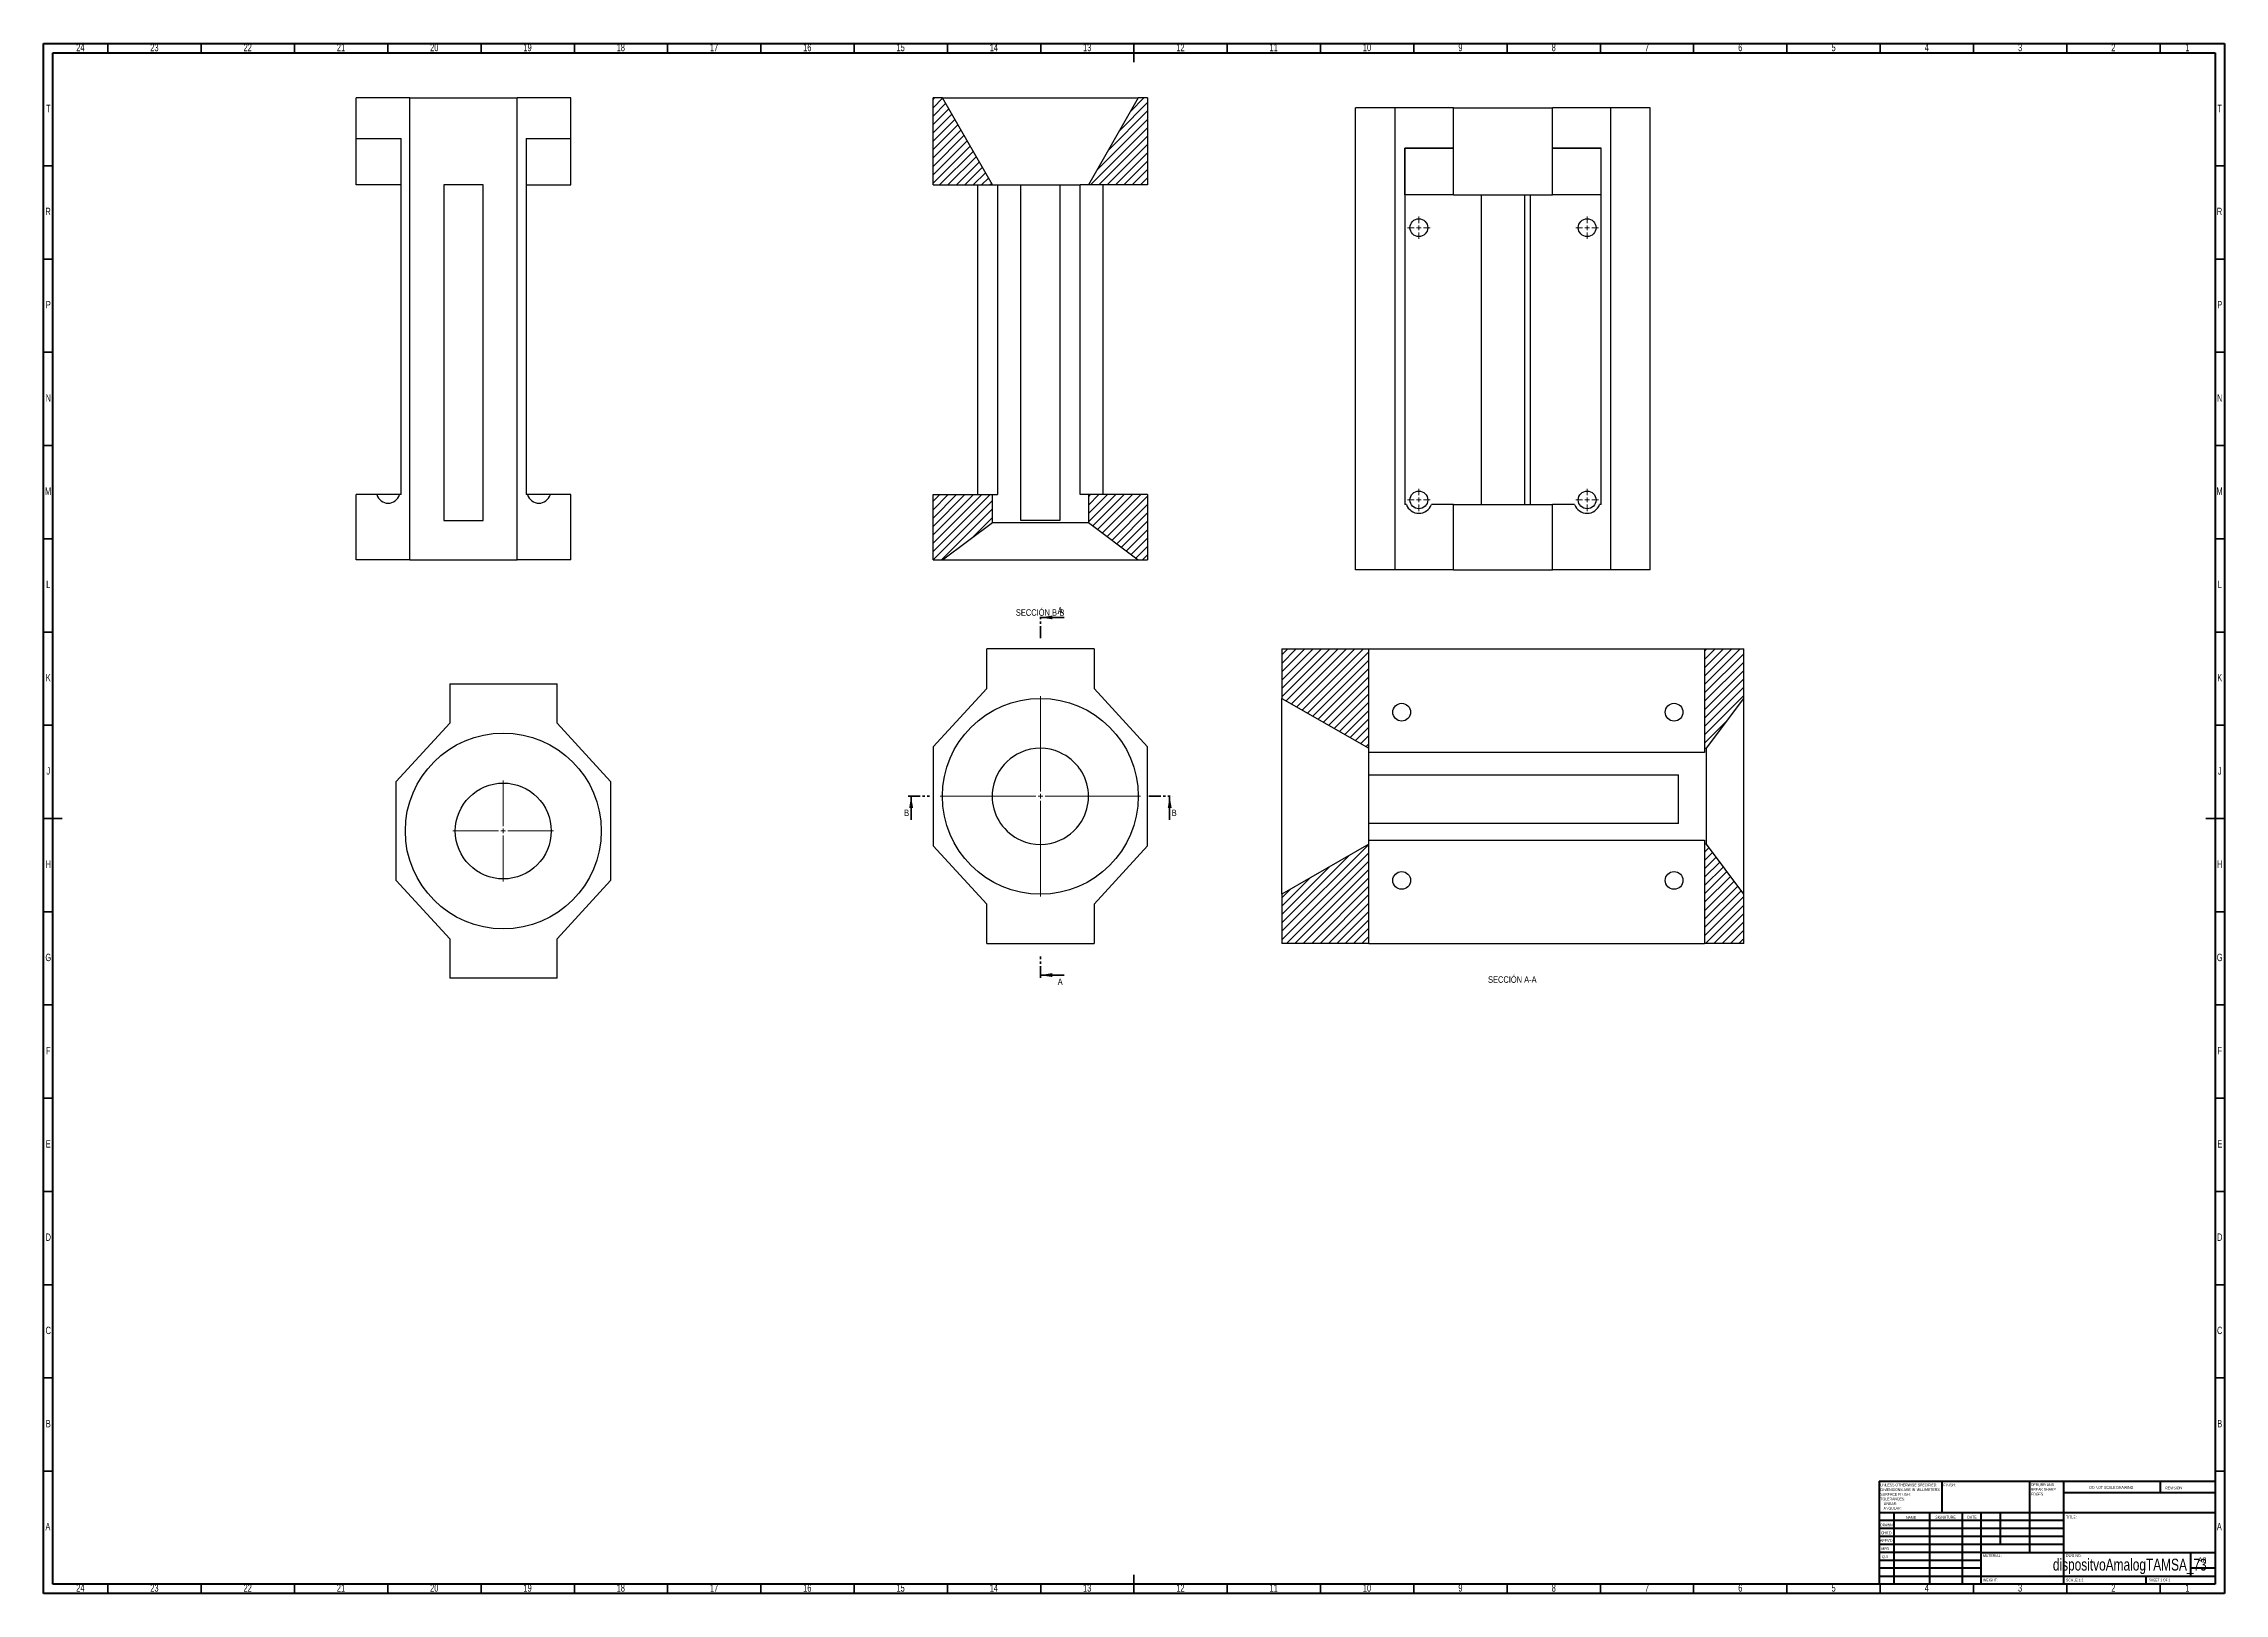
# Model space of a CAD drawing. Header units: millimetres. Extents: x 15 to 1184, y 5 to 836.
import ezdxf

# ---------------------------------------------------------------- set-up
doc = ezdxf.new("R2010")
doc.units = ezdxf.units.MM
doc.linetypes.add('PHANTOM', pattern=[12.7, 6.35, -1.27, 1.27, -1.27, 1.27, -1.27])
doc.styles.add('SLDTEXTSTYLE0', font='TXT', dxfattribs={"width": 0.75})
doc.styles.add('SLDTEXTSTYLE1', font='TXT', dxfattribs={"width": 0.686449})
doc.styles.add('SLDTEXTSTYLE2', font='TXT', dxfattribs={"width": 0.6875})

# ---------------------------------------------------------------- blocks, each defined once
blk = doc.blocks.new('SW_NOTE_0')
at = {"color": 0, "linetype": 'Continuous', "lineweight": 0, "char_height": 1.5, "attachment_point": 1, "style": 'SLDTEXTSTYLE0'}
for s, insert in [('UNLESS OTHERWISE SPECIFIED:', (0, 1.9)), ('TOLERANCES:', (0, -5.6)), ('DIMENSIONS ARE IN MILLIMETERS', (0, -0.6)), ('SURFACE FINISH:', (0, -3.1)), ('ANGULAR:', (1.7, -10.6)), ('LINEAR:', (1.7, -8.1))]:
    blk.add_mtext(s, dxfattribs=dict(at, insert=insert))
blk = doc.blocks.new('SW_NOTE_1')
at = {"color": 0, "linetype": 'Continuous', "lineweight": 0, "char_height": 1.5, "attachment_point": 1, "style": 'SLDTEXTSTYLE0'}
for s, insert in [('DEBURR AND', (0, 1.9)), ('BREAK SHARP', (0, -0.6)), ('EDGES', (0, -3.1))]:
    blk.add_mtext(s, dxfattribs=dict(at, insert=insert))
blk = doc.blocks.new('SW_CENTERMARKSYMBOL_0')
at = {"color": 0, "linetype": 'Continuous', "lineweight": 0}
for p, q in [((0, 2.5), (0, 53.75)), ((-2.5, 0), (-53.75, 0)), ((0, 0), (-1.25, 0)), ((0, 0), (0, 1.25)), ((0, 0), (0, -1.25)), ((0, 0), (1.25, 0)), ((2.5, 0), (53.75, 0)), ((0, -2.5), (0, -53.75))]:
    blk.add_line(p, q, dxfattribs=at)
blk = doc.blocks.new('SW_CENTERMARKSYMBOL_1')
at = {"color": 0, "linetype": 'Continuous', "lineweight": 0}
for p, q in [((0, 2.5), (0, 27)), ((-2.5, 0), (-27, 0)), ((0, 0), (-1.25, 0)), ((0, 0), (0, 1.25)), ((0, 0), (0, -1.25)), ((0, 0), (1.25, 0)), ((2.5, 0), (27, 0)), ((0, -2.5), (0, -27))]:
    blk.add_line(p, q, dxfattribs=at)
blk = doc.blocks.new('SW_CENTERMARKSYMBOL_2')
at = {"color": 0, "linetype": 'Continuous', "lineweight": 0}
for p, q in [((-2.5, 0), (-6.0125, 0)), ((0, 0), (-1.25, 0)), ((0, 2.5), (0, 6.0125)), ((0, 0), (0, 1.25)), ((0, 0), (0, -1.25)), ((0, 0), (1.25, 0)), ((2.5, 0), (6.0125, 0)), ((0, -2.5), (0, -6.0125))]:
    blk.add_line(p, q, dxfattribs=at)
blk = doc.blocks.new('SW_CENTERMARKSYMBOL_3')
at = {"color": 0, "linetype": 'Continuous', "lineweight": 0}
for p, q in [((-2.5, 0), (-6.0125, 0)), ((0, 0), (-1.25, 0)), ((0, 2.5), (0, 6.0125)), ((0, 0), (0, 1.25)), ((0, 0), (0, -1.25)), ((0, 0), (1.25, 0)), ((2.5, 0), (6.0125, 0)), ((0, -2.5), (0, -6.0125))]:
    blk.add_line(p, q, dxfattribs=at)
blk = doc.blocks.new('SW_CENTERMARKSYMBOL_4')
at = {"color": 0, "linetype": 'Continuous', "lineweight": 0}
for p, q in [((-2.5, 0), (-6.0125, 0)), ((0, 0), (-1.25, 0)), ((0, 2.5), (0, 6.0125)), ((0, 0), (0, 1.25)), ((0, 0), (0, -1.25)), ((0, 0), (1.25, 0)), ((2.5, 0), (6.0125, 0)), ((0, -2.5), (0, -6.0125))]:
    blk.add_line(p, q, dxfattribs=at)
blk = doc.blocks.new('SW_CENTERMARKSYMBOL_5')
at = {"color": 0, "linetype": 'Continuous', "lineweight": 0}
for p, q in [((-2.5, 0), (-6.0125, 0)), ((0, 0), (-1.25, 0)), ((0, 2.5), (0, 6.0125)), ((0, 0), (0, 1.25)), ((0, 0), (0, -1.25)), ((0, 0), (1.25, 0)), ((2.5, 0), (6.0125, 0)), ((0, -2.5), (0, -6.0125))]:
    blk.add_line(p, q, dxfattribs=at)

msp = doc.modelspace()

# ---------------------------------------------------------------- hatches: boundary and pattern name
at = {"linetype": 'Continuous', "lineweight": 18}
h = msp.add_hatch(dxfattribs=at)
h.set_pattern_fill('ANSI31', style=0)
h.paths.add_polyline_path([(491.8, 806.9), (491.8, 760.2), (523.6, 760.2), (496.8, 806.9)], flags=0)
h = msp.add_hatch(dxfattribs=at)
h.set_pattern_fill('ANSI31', style=0)
h.paths.add_polyline_path([(606.8, 760.2), (606.8, 806.9), (601.8, 806.9), (575.1, 760.2)], flags=0)
h = msp.add_hatch(dxfattribs=at)
h.set_pattern_fill('ANSI31', style=0)
h.paths.add_polyline_path([(491.8, 559.2), (496.8, 559.2), (523.6, 579.2), (523.6, 594.2), (491.8, 594.2)], flags=0)
h = msp.add_hatch(dxfattribs=at)
h.set_pattern_fill('ANSI31', style=0)
h.paths.add_polyline_path([(575.1, 594.2), (575.1, 579.2), (601.8, 559.2), (606.8, 559.2), (606.8, 594.2)], flags=0)
h = msp.add_hatch(dxfattribs=at)
h.set_pattern_fill('ANSI31', style=0)
h.paths.add_polyline_path([(725.4, 511.4), (678.8, 511.4), (678.8, 484.9), (725.4, 458.2)], flags=0)
h = msp.add_hatch(dxfattribs=at)
h.set_pattern_fill('ANSI31', style=0)
h.paths.add_polyline_path([(905.4, 511.4), (905.4, 458.2), (906.4, 458.2), (926.4, 484.9), (926.4, 511.4)], flags=0)
h = msp.add_hatch(dxfattribs=at)
h.set_pattern_fill('ANSI31', style=0)
h.paths.add_polyline_path([(725.4, 406.7), (678.8, 379.9), (678.8, 353.5), (725.4, 353.5)], flags=0)
h = msp.add_hatch(dxfattribs=at)
h.set_pattern_fill('ANSI31', style=0)
h.paths.add_polyline_path([(926.4, 379.9), (906.4, 406.7), (905.4, 406.7), (905.4, 353.5), (926.4, 353.5)], flags=0)

# ---------------------------------------------------------------- linework, layer by layer
at = {"color": 7, "linetype": 'Continuous', "lineweight": 70}
for p, q in [((15, 5), (15, 836)), ((15, 836), (1184, 836)), ((20, 10), (20, 831)), ((20, 831), (1179, 831)), ((1179, 831), (1179, 10)), ((1184, 836), (1184, 5)), ((1184, 5), (15, 5)), ((1179, 10), (20, 10))]:
    msp.add_line(p, q, dxfattribs=at)
at = {"color": 7, "linetype": 'Continuous', "lineweight": 35}
for p, q in [((49.5, 831), (49.5, 836)), ((99.5, 831), (99.5, 836)), ((149.5, 831), (149.5, 836)), ((199.5, 831), (199.5, 836)), ((249.5, 831), (249.5, 836)), ((299.5, 831), (299.5, 836)), ((349.5, 831), (349.5, 836)), ((399.5, 831), (399.5, 836)), ((449.5, 831), (449.5, 836)), ((499.5, 831), (499.5, 836)), ((549.5, 831), (549.5, 836)), ((599.5, 836), (599.5, 826)), ((599.5, 831), (599.5, 836)), ((649.5, 831), (649.5, 836)), ((699.5, 831), (699.5, 836)), ((749.5, 831), (749.5, 836)), ((799.5, 831), (799.5, 836)), ((849.5, 831), (849.5, 836)), ((899.5, 831), (899.5, 836)), ((949.5, 831), (949.5, 836)), ((999.5, 831), (999.5, 836)), ((1049.5, 831), (1049.5, 836)), ((1099.5, 831), (1099.5, 836)), ((1149.5, 831), (1149.5, 836)), ((20, 770.5), (15, 770.5)), ((1179, 770.5), (1184, 770.5)), ((20, 720.5), (15, 720.5)), ((1179, 720.5), (1184, 720.5)), ((20, 670.5), (15, 670.5)), ((1179, 670.5), (1184, 670.5)), ((20, 620.5), (15, 620.5)), ((1179, 620.5), (1184, 620.5)), ((20, 570.5), (15, 570.5)), ((1179, 570.5), (1184, 570.5)), ((562, 528.3), (549.3, 528.3)), ((20, 520.5), (15, 520.5)), ((1179, 520.5), (1184, 520.5)), ((20, 470.5), (15, 470.5)), ((1179, 470.5), (1184, 470.5)), ((480, 419.7), (480, 432.4)), ((618.6, 419.7), (618.6, 432.4)), ((15, 420.5), (25, 420.5)), ((20, 420.5), (15, 420.5)), ((1184, 420.5), (1174, 420.5)), ((1179, 420.5), (1184, 420.5)), ((20, 370.5), (15, 370.5)), ((1179, 370.5), (1184, 370.5)), ((562, 336.5), (549.3, 336.5)), ((20, 320.5), (15, 320.5)), ((1179, 320.5), (1184, 320.5)), ((20, 270.5), (15, 270.5)), ((1179, 270.5), (1184, 270.5)), ((20, 220.5), (15, 220.5)), ((1179, 220.5), (1184, 220.5)), ((20, 170.5), (15, 170.5)), ((1179, 170.5), (1184, 170.5)), ((20, 120.5), (15, 120.5)), ((1179, 120.5), (1184, 120.5)), ((20, 70.5), (15, 70.5)), ((1179, 70.5), (1184, 70.5)), ((599.5, 5), (599.5, 15)), ((49.5, 10), (49.5, 5)), ((99.5, 10), (99.5, 5)), ((149.5, 10), (149.5, 5)), ((199.5, 10), (199.5, 5)), ((249.5, 10), (249.5, 5)), ((299.5, 10), (299.5, 5)), ((349.5, 10), (349.5, 5)), ((399.5, 10), (399.5, 5)), ((449.5, 10), (449.5, 5)), ((499.5, 10), (499.5, 5)), ((549.5, 10), (549.5, 5)), ((599.5, 10), (599.5, 5)), ((649.5, 10), (649.5, 5)), ((699.5, 10), (699.5, 5)), ((749.5, 10), (749.5, 5)), ((799.5, 10), (799.5, 5)), ((849.5, 10), (849.5, 5)), ((899.5, 10), (899.5, 5)), ((949.5, 10), (949.5, 5)), ((999.5, 10), (999.5, 5)), ((1049.5, 10), (1049.5, 5)), ((1099.5, 10), (1099.5, 5)), ((1149.5, 10), (1149.5, 5))]:
    msp.add_line(p, q, dxfattribs=at)
at = {"color": 7, "linetype": 'Continuous', "lineweight": 25}
for p, q in [((182.6, 785.2), (182.6, 806.9)), ((211.3, 806.9), (182.6, 806.9)), ((211.3, 559.2), (211.3, 806.9)), ((211.3, 806.9), (268.8, 806.9)), ((268.8, 559.2), (268.8, 806.9)), ((297.6, 806.9), (268.8, 806.9)), ((297.6, 785.2), (297.6, 806.9)), ((496.8, 806.9), (491.8, 806.9)), ((491.8, 760.2), (491.8, 806.9)), ((523.6, 760.2), (496.8, 806.9)), ((496.8, 806.9), (601.8, 806.9)), ((601.8, 806.9), (575.1, 760.2)), ((606.8, 806.9), (601.8, 806.9)), ((606.8, 806.9), (606.8, 760.2)), ((718.3, 553.9), (718.3, 801.5)), ((739.5, 801.5), (718.3, 801.5)), ((739.5, 553.9), (739.5, 801.5)), ((770.8, 801.5), (739.5, 801.5)), ((770.8, 779.9), (770.8, 801.5)), ((770.8, 801.5), (823.8, 801.5)), ((823.8, 779.9), (823.8, 801.5)), ((855.1, 801.5), (823.8, 801.5)), ((855.1, 553.9), (855.1, 801.5)), ((876.2, 801.5), (855.1, 801.5)), ((876.2, 553.9), (876.2, 801.5)), ((182.6, 785.2), (206.6, 785.2)), ((182.6, 760.2), (182.6, 785.2)), ((206.6, 594.2), (206.6, 785.2)), ((273.6, 785.2), (297.6, 785.2)), ((273.6, 785.2), (273.6, 594.2)), ((297.6, 760.2), (297.6, 785.2)), ((744.6, 779.9), (770.8, 779.9)), ((744.6, 779.9), (744.6, 588.9)), ((770.8, 754.9), (770.8, 779.9)), ((823.8, 754.9), (823.8, 779.9)), ((823.8, 779.9), (849.9, 779.9)), ((849.9, 588.9), (849.9, 779.9)), ((206.6, 760.2), (182.6, 760.2)), ((229.6, 760.2), (229.6, 580.2)), ((250.6, 760.2), (229.6, 760.2)), ((250.6, 580.2), (250.6, 760.2)), ((273.6, 760.2), (297.6, 760.2)), ((491.8, 760.2), (523.6, 760.2)), ((515.8, 594.2), (515.8, 760.2)), ((523.6, 760.2), (526.3, 760.2)), ((526.3, 760.2), (538.8, 760.2)), ((526.3, 760.2), (526.3, 594.2)), ((538.8, 760.2), (559.8, 760.2)), ((538.8, 580.2), (538.8, 760.2)), ((559.8, 760.2), (570.6, 760.2)), ((559.8, 760.2), (559.8, 580.2)), ((575.1, 760.2), (570.6, 760.2)), ((570.6, 594.2), (570.6, 760.2)), ((606.8, 760.2), (575.1, 760.2)), ((582.8, 760.2), (582.8, 594.2)), ((770.8, 754.9), (823.8, 754.9)), ((785.8, 588.9), (785.8, 754.9)), ((808.8, 754.9), (808.8, 588.9)), ((811.8, 754.9), (811.8, 588.9)), ((182.6, 559.2), (182.6, 594.2)), ((193.5, 594.2), (182.6, 594.2)), ((205.8, 594.2), (193.5, 594.2)), ((206.6, 594.2), (205.8, 594.2)), ((274.3, 594.2), (273.6, 594.2)), ((286.6, 594.2), (274.3, 594.2)), ((297.6, 594.2), (286.6, 594.2)), ((297.6, 559.2), (297.6, 594.2)), ((491.8, 594.2), (523.6, 594.2)), ((491.8, 559.2), (491.8, 594.2)), ((523.6, 594.2), (526.3, 594.2)), ((523.6, 579.2), (523.6, 594.2)), ((575.1, 594.2), (570.6, 594.2)), ((575.1, 594.2), (575.1, 579.2)), ((606.8, 594.2), (575.1, 594.2)), ((606.8, 594.2), (606.8, 559.2)), ((745.5, 588.9), (744.6, 588.9)), ((770.8, 588.9), (758.9, 588.9)), ((770.8, 553.9), (770.8, 588.9)), ((770.8, 588.9), (823.8, 588.9)), ((823.8, 553.9), (823.8, 588.9)), ((835.7, 588.9), (823.8, 588.9)), ((849.9, 588.9), (849.1, 588.9)), ((229.6, 580.2), (250.6, 580.2)), ((496.8, 559.2), (523.6, 579.2)), ((523.6, 579.2), (575.1, 579.2)), ((559.8, 580.2), (538.8, 580.2)), ((575.1, 579.2), (601.8, 559.2)), ((211.3, 559.2), (182.6, 559.2)), ((211.3, 559.2), (268.8, 559.2)), ((297.6, 559.2), (268.8, 559.2)), ((491.8, 559.2), (496.8, 559.2)), ((496.8, 559.2), (601.8, 559.2)), ((601.8, 559.2), (606.8, 559.2)), ((739.5, 553.9), (718.3, 553.9)), ((770.8, 553.9), (739.5, 553.9)), ((770.8, 553.9), (823.8, 553.9)), ((855.1, 553.9), (823.8, 553.9)), ((876.2, 553.9), (855.1, 553.9)), ((578.1, 511.4), (520.6, 511.4)), ((520.6, 490.2), (520.6, 511.4)), ((578.1, 511.4), (578.1, 490.2)), ((678.8, 511.4), (678.8, 484.9)), ((678.8, 511.4), (725.4, 511.4)), ((725.4, 458.2), (725.4, 511.4)), ((725.4, 511.4), (905.4, 511.4)), ((905.4, 511.4), (926.4, 511.4)), ((905.4, 511.4), (905.4, 458.2)), ((926.4, 484.9), (926.4, 511.4)), ((232.7, 492.7), (232.7, 471.6)), ((232.7, 492.7), (290.2, 492.7)), ((290.2, 471.6), (290.2, 492.7)), ((491.8, 458.9), (520.6, 490.2)), ((578.1, 490.2), (606.8, 458.9)), ((678.8, 379.9), (678.8, 484.9)), ((678.8, 484.9), (725.4, 458.2)), ((906.4, 458.2), (926.4, 484.9)), ((926.4, 379.9), (926.4, 484.9)), ((232.7, 471.6), (203.9, 440.3)), ((318.9, 440.3), (290.2, 471.6)), ((491.8, 458.9), (491.8, 405.9)), ((606.8, 405.9), (606.8, 458.9)), ((725.4, 455.9), (725.4, 458.2)), ((725.4, 443.9), (725.4, 455.9)), ((905.4, 455.9), (725.4, 455.9)), ((905.4, 458.2), (906.4, 458.2)), ((905.4, 458.2), (905.4, 455.9)), ((906.4, 406.7), (906.4, 458.2)), ((203.9, 387.3), (203.9, 440.3)), ((318.9, 440.3), (318.9, 387.3)), ((725.4, 443.9), (891.4, 443.9)), ((725.4, 417.9), (725.4, 443.9)), ((891.4, 417.9), (891.4, 443.9)), ((725.4, 408.9), (725.4, 417.9)), ((891.4, 417.9), (725.4, 417.9)), ((520.6, 374.6), (491.8, 405.9)), ((606.8, 405.9), (578.1, 374.6)), ((725.4, 406.7), (678.8, 379.9)), ((725.4, 408.9), (905.4, 408.9)), ((725.4, 406.7), (725.4, 408.9)), ((725.4, 353.5), (725.4, 406.7)), ((905.4, 408.9), (905.4, 406.7)), ((905.4, 406.7), (905.4, 353.5)), ((906.4, 406.7), (905.4, 406.7)), ((926.4, 379.9), (906.4, 406.7)), ((203.9, 387.3), (232.7, 355.9)), ((290.2, 355.9), (318.9, 387.3)), ((520.6, 353.5), (520.6, 374.6)), ((578.1, 374.6), (578.1, 353.5)), ((678.8, 379.9), (678.8, 353.5)), ((926.4, 353.5), (926.4, 379.9)), ((232.7, 355.9), (232.7, 334.8)), ((290.2, 334.8), (290.2, 355.9)), ((520.6, 353.5), (578.1, 353.5)), ((725.4, 353.5), (678.8, 353.5)), ((725.4, 353.5), (905.4, 353.5)), ((926.4, 353.5), (905.4, 353.5)), ((290.2, 334.8), (232.7, 334.8))]:
    msp.add_line(p, q, dxfattribs=at)
at = {"color": 7, "linetype": 'Continuous'}
for p, q in [((744.6, 754.9), (744.6, 779.9)), ((770.8, 779.9), (744.6, 779.9)), ((770.8, 754.9), (770.8, 779.9)), ((849.9, 779.9), (823.8, 779.9)), ((823.8, 754.9), (823.8, 779.9)), ((849.9, 754.9), (849.9, 779.9)), ((770.8, 754.9), (744.6, 754.9)), ((849.9, 754.9), (823.8, 754.9))]:
    msp.add_line(p, q, dxfattribs=at)
at = {"color": 7, "linetype": 'PHANTOM', "lineweight": 35}
for p, q in [((549.3, 517.2), (549.3, 529.9)), ((478.5, 432.4), (491.2, 432.4)), ((607.5, 432.4), (620.2, 432.4)), ((549.3, 335), (549.3, 347.7))]:
    msp.add_line(p, q, dxfattribs=at)
at = {"color": 7, "linetype": 'Continuous', "lineweight": 50}
for p, q in [((999, 65.2), (1179, 65.2)), ((999, 65.2), (999, 10)), ((1032.8, 48.2), (1032.8, 65.2)), ((1079.6, 65.2), (1079.6, 27)), ((1097.8, 65.2), (1097.8, 10)), ((1179, 58.9), (1097.8, 58.9)), ((1149.8, 58.9), (1149.8, 65.2)), ((1179, 48.2), (999, 48.2)), ((1006.8, 48.2), (1006.8, 10)), ((1026, 48.2), (1026, 10)), ((1043.4, 48.2), (1043.4, 10)), ((1053.6, 10), (1053.6, 48.2)), ((1064, 31.2), (1064, 48.2)), ((1097.8, 44), (999, 44)), ((1097.8, 39.8), (999, 39.8)), ((1097.8, 35.5), (999, 35.5)), ((1097.8, 31.2), (999, 31.2)), ((1053.6, 27), (999, 27)), ((1053.6, 27), (1179, 27)), ((1166, 14.2), (1166, 27)), ((1053.6, 22.7), (999, 22.7)), ((1053.6, 18.5), (999, 18.5)), ((999, 14.2), (1179, 14.2)), ((1142, 10), (1142, 14.2)), ((1179, 18.5), (1166, 18.5))]:
    msp.add_line(p, q, dxfattribs=at)
at = {"color": 7, "linetype": 'Continuous', "lineweight": 25}
for centre, radius in [((752.2, 737.3), 4.76), ((842.4, 737.3), 4.76), ((752.2, 591.3), 4.76), ((842.4, 591.3), 4.76), ((549.3, 432.4), 52.5), ((743, 477.5), 4.76), ((889, 477.5), 4.76), ((261.4, 413.8), 52.5), ((261.4, 413.8), 25.7), ((743, 387.3), 4.76), ((889, 387.3), 4.76)]:
    msp.add_circle(centre, radius, dxfattribs=at)
for centre, radius, start, end in [((752.2, 591.3), 7.15, 200.1816, 339.8184), ((842.4, 591.3), 7.15, 200.1816, 339.8184), ((549.3, 432.4), 25.8, 114.0646, 153.4741), ((549.3, 432.4), 25.8, 65.9354, 114.0646), ((549.3, 432.4), 25.7, 34.2709, 65.9354), ((549.3, 432.4), 25.8, 333.4741, 34.2709), ((549.3, 432.4), 25.8, 153.4741, 214.2709), ((549.3, 432.4), 25.8, 294.0646, 333.4741), ((549.3, 432.4), 25.8, 214.2709, 245.9354), ((549.3, 432.4), 25.8, 245.9354, 294.0646)]:
    msp.add_arc(centre, radius, start, end, dxfattribs=at)
for centre in [(199.7, 596.7), (280.5, 596.7)]:
    msp.add_ellipse(centre, major_axis=(0, 7.14), ratio=0.918133, start_param=1.923031, end_param=4.360154, dxfattribs=at)
at = {"color": 7, "linetype": 'Continuous', "lineweight": 35}
for points in [[(549.3, 528.3), (555.7, 527.3), (555.7, 529.3)], [(480, 432.4), (479, 426.1), (481.1, 426.1)], [(618.6, 432.4), (617.6, 426.1), (619.7, 426.1)], [(549.3, 336.5), (555.7, 335.5), (555.7, 337.6)]]:
    msp.add_solid(points, dxfattribs=at)

# ---------------------------------------------------------------- block references
at = {"color": 7, "linetype": 'Continuous', "lineweight": 0}
for name, p in [('SW_CENTERMARKSYMBOL_5', (752.2, 737.3)), ('SW_CENTERMARKSYMBOL_4', (842.4, 737.3)), ('SW_CENTERMARKSYMBOL_2', (752.2, 591.3)), ('SW_CENTERMARKSYMBOL_3', (842.4, 591.3)), ('SW_CENTERMARKSYMBOL_0', (549.3, 432.4)), ('SW_CENTERMARKSYMBOL_1', (261.4, 413.8)), ('SW_NOTE_0', (999.6, 62)), ('SW_NOTE_1', (1080.3, 62.1))]:
    msp.add_blockref(name, p, dxfattribs=at)

# ---------------------------------------------------------------- texts
for s, insert, char_height, attachment_point, style in [('24', (34.7, 835.9), 3.97, 2, 'SLDTEXTSTYLE0'), ('23', (74.4, 835.9), 3.97, 2, 'SLDTEXTSTYLE0'), ('22', (124.4, 835.9), 3.97, 2, 'SLDTEXTSTYLE0'), ('21', (174.4, 835.9), 3.97, 2, 'SLDTEXTSTYLE0'), ('20', (224.4, 835.9), 3.97, 2, 'SLDTEXTSTYLE0'), ('19', (274.4, 835.9), 3.97, 2, 'SLDTEXTSTYLE0'), ('18', (324.4, 835.9), 3.97, 2, 'SLDTEXTSTYLE0'), ('17', (374.4, 835.9), 3.97, 2, 'SLDTEXTSTYLE0'), ('16', (424.4, 835.9), 3.97, 2, 'SLDTEXTSTYLE0'), ('15', (474.4, 835.9), 3.97, 2, 'SLDTEXTSTYLE0'), ('14', (524.4, 835.9), 3.97, 2, 'SLDTEXTSTYLE0'), ('13', (574.4, 835.9), 3.97, 2, 'SLDTEXTSTYLE0'), ('12', (624.4, 835.9), 3.97, 2, 'SLDTEXTSTYLE0'), ('11', (674.4, 835.9), 3.97, 2, 'SLDTEXTSTYLE0'), ('10', (724.4, 835.9), 3.97, 2, 'SLDTEXTSTYLE0'), ('9', (774.5, 835.9), 3.97, 2, 'SLDTEXTSTYLE0'), ('8', (824.5, 835.9), 3.97, 2, 'SLDTEXTSTYLE0'), ('7', (874.5, 835.9), 3.97, 2, 'SLDTEXTSTYLE0'), ('6', (924.5, 835.9), 3.97, 2, 'SLDTEXTSTYLE0'), ('5', (974.5, 835.9), 3.97, 2, 'SLDTEXTSTYLE0'), ('4', (1024.5, 835.9), 3.97, 2, 'SLDTEXTSTYLE0'), ('3', (1074.5, 835.9), 3.97, 2, 'SLDTEXTSTYLE0'), ('2', (1124.5, 835.9), 3.97, 2, 'SLDTEXTSTYLE0'), ('1', (1164.2, 835.9), 3.97, 2, 'SLDTEXTSTYLE0'), ('T', (17.5, 803.2), 3.97, 2, 'SLDTEXTSTYLE0'), ('T', (1181.5, 803.2), 3.97, 2, 'SLDTEXTSTYLE0'), ('R', (17.4, 748), 3.97, 2, 'SLDTEXTSTYLE0'), ('R', (1181.4, 748), 3.97, 2, 'SLDTEXTSTYLE0'), ('P', (17.5, 698), 3.97, 2, 'SLDTEXTSTYLE0'), ('P', (1181.5, 698), 3.97, 2, 'SLDTEXTSTYLE0'), ('N', (17.5, 648), 3.97, 2, 'SLDTEXTSTYLE0'), ('N', (1181.5, 648), 3.97, 2, 'SLDTEXTSTYLE0'), ('M', (17.4, 598), 3.97, 2, 'SLDTEXTSTYLE0'), ('M', (1181.4, 598), 3.97, 2, 'SLDTEXTSTYLE0'), ('L', (17.5, 548), 3.97, 2, 'SLDTEXTSTYLE0'), ('L', (1181.5, 548), 3.97, 2, 'SLDTEXTSTYLE0'), ('SECCIÓN B-B', (549.2, 532.7), 3.5, 2, 'SLDTEXTSTYLE0'), ('K', (17.5, 498), 3.97, 2, 'SLDTEXTSTYLE0'), ('K', (1181.5, 498), 3.97, 2, 'SLDTEXTSTYLE0'), ('J', (17.5, 448), 3.97, 2, 'SLDTEXTSTYLE0'), ('J', (1181.5, 448), 3.97, 2, 'SLDTEXTSTYLE0'), ('H', (17.5, 398), 3.97, 2, 'SLDTEXTSTYLE0'), ('H', (1181.5, 398), 3.97, 2, 'SLDTEXTSTYLE0'), ('G', (17.5, 348), 3.97, 2, 'SLDTEXTSTYLE0'), ('G', (1181.5, 348), 3.97, 2, 'SLDTEXTSTYLE0'), ('SECCIÓN A-A', (802.3, 335.9), 3.5, 2, 'SLDTEXTSTYLE0'), ('F', (17.5, 298), 3.97, 2, 'SLDTEXTSTYLE0'), ('F', (1181.5, 298), 3.97, 2, 'SLDTEXTSTYLE0'), ('E', (17.5, 248), 3.97, 2, 'SLDTEXTSTYLE0'), ('E', (1181.5, 248), 3.97, 2, 'SLDTEXTSTYLE0'), ('D', (17.5, 198), 3.97, 2, 'SLDTEXTSTYLE0'), ('D', (1181.5, 198), 3.97, 2, 'SLDTEXTSTYLE0'), ('C', (17.5, 148), 3.97, 2, 'SLDTEXTSTYLE0'), ('C', (1181.5, 148), 3.97, 2, 'SLDTEXTSTYLE0'), ('B', (17.5, 98), 3.97, 2, 'SLDTEXTSTYLE0'), ('B', (1181.5, 98), 3.97, 2, 'SLDTEXTSTYLE0'), ('FINISH:', (1033.4, 63.9), 1.5, 1, 'SLDTEXTSTYLE0'), ('DO NOT SCALE DRAWING', (1111.6, 62.5), 1.5, 1, 'SLDTEXTSTYLE0'), ('REVISION', (1152.3, 62.3), 1.5, 1, 'SLDTEXTSTYLE0'), ('A', (17.3, 42.8), 3.97, 2, 'SLDTEXTSTYLE0'), ('DRAWN', (999.6, 42.4), 1.5, 1, 'SLDTEXTSTYLE1'), ("CHK'D", (999.9, 38.2), 1.5, 1, 'SLDTEXTSTYLE0'), ('NAME', (1013.3, 46.5), 1.5, 1, 'SLDTEXTSTYLE0'), ('SIGNATURE', (1029, 46.6), 1.5, 1, 'SLDTEXTSTYLE0'), ('DATE', (1046.2, 46.6), 1.5, 1, 'SLDTEXTSTYLE0'), ('TITLE:', (1099.1, 46.6), 1.5, 1, 'SLDTEXTSTYLE0'), ('A', (1181.3, 42.8), 3.97, 2, 'SLDTEXTSTYLE0'), ("APPV'D", (999.4, 34.1), 1.5, 1, 'SLDTEXTSTYLE0'), ('MFG', (1000.1, 29.7), 1.5, 1, 'SLDTEXTSTYLE0'), ('Q.A', (1000.5, 25.5), 1.5, 1, 'SLDTEXTSTYLE0'), ('MATERIAL:', (1054.6, 26), 1.5, 1, 'SLDTEXTSTYLE0'), ('dispositvoAmalogTAMSA_73', (1133.3, 23.6), 6.35, 2, 'SLDTEXTSTYLE0'), ('DWG NO.', (1099, 26), 1.5, 1, 'SLDTEXTSTYLE0'), ('A0', (1169.9, 24.4), 2.91, 1, 'SLDTEXTSTYLE0'), ('WEIGHT:', (1054.6, 12.9), 1.5, 1, 'SLDTEXTSTYLE0'), ('SCALE:1:2', (1099.1, 12.9), 1.5, 1, 'SLDTEXTSTYLE0'), ('SHEET 1 OF 1', (1143.5, 12.9), 1.5, 1, 'SLDTEXTSTYLE2'), ('24', (34.7, 9.9), 3.97, 2, 'SLDTEXTSTYLE0'), ('23', (74.4, 9.9), 3.97, 2, 'SLDTEXTSTYLE0'), ('22', (124.4, 9.9), 3.97, 2, 'SLDTEXTSTYLE0'), ('21', (174.4, 9.9), 3.97, 2, 'SLDTEXTSTYLE0'), ('20', (224.4, 9.9), 3.97, 2, 'SLDTEXTSTYLE0'), ('19', (274.4, 9.9), 3.97, 2, 'SLDTEXTSTYLE0'), ('18', (324.4, 9.9), 3.97, 2, 'SLDTEXTSTYLE0'), ('17', (374.4, 9.9), 3.97, 2, 'SLDTEXTSTYLE0'), ('16', (424.4, 9.9), 3.97, 2, 'SLDTEXTSTYLE0'), ('15', (474.4, 9.9), 3.97, 2, 'SLDTEXTSTYLE0'), ('14', (524.4, 9.9), 3.97, 2, 'SLDTEXTSTYLE0'), ('13', (574.4, 9.9), 3.97, 2, 'SLDTEXTSTYLE0'), ('12', (624.4, 9.9), 3.97, 2, 'SLDTEXTSTYLE0'), ('11', (674.4, 9.9), 3.97, 2, 'SLDTEXTSTYLE0'), ('10', (724.4, 9.9), 3.97, 2, 'SLDTEXTSTYLE0'), ('9', (774.5, 9.9), 3.97, 2, 'SLDTEXTSTYLE0'), ('8', (824.5, 9.9), 3.97, 2, 'SLDTEXTSTYLE0'), ('7', (874.5, 9.9), 3.97, 2, 'SLDTEXTSTYLE0'), ('6', (924.5, 9.9), 3.97, 2, 'SLDTEXTSTYLE0'), ('5', (974.5, 9.9), 3.97, 2, 'SLDTEXTSTYLE0'), ('4', (1024.5, 9.9), 3.97, 2, 'SLDTEXTSTYLE0'), ('3', (1074.5, 9.9), 3.97, 2, 'SLDTEXTSTYLE0'), ('2', (1124.5, 9.9), 3.97, 2, 'SLDTEXTSTYLE0'), ('1', (1164.2, 9.9), 3.97, 2, 'SLDTEXTSTYLE0')]:
    msp.add_mtext(s, dxfattribs=dict(at, insert=insert, char_height=char_height, attachment_point=attachment_point, style=style))
at = {"color": 7, "linetype": 'Continuous', "char_height": 3.5, "attachment_point": 1, "style": 'SLDTEXTSTYLE0'}
for s, insert in [('A', (558.6, 533.9)), ('B', (476.3, 425.3)), ('B', (619.7, 425.3)), ('A', (558.6, 334.7))]:
    msp.add_mtext(s, dxfattribs=dict(at, insert=insert))

doc.saveas('drawing.dxf')
